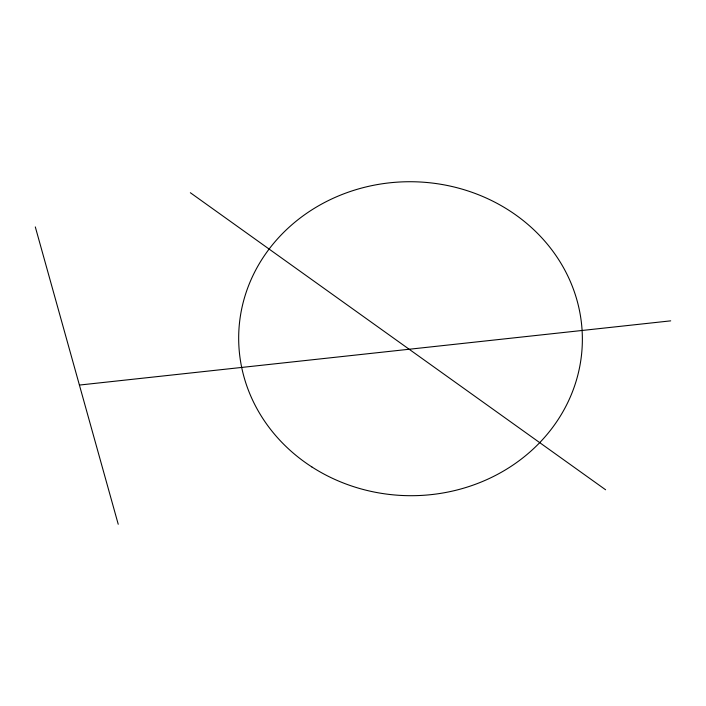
<?xml version="1.0" encoding="UTF-8"?>
<svg xmlns="http://www.w3.org/2000/svg" width="706" height="706" viewBox="0 0 706 706"><rect width="100%" height="100%" fill="white"/><g stroke="black" fill="none" stroke-linecap="round" stroke-linejoin="round"><path stroke-width="1.06" d="M79.407 385.061L670.7 320.851M190.346 192.729L605.607 489.77M35.3 226.908L118.229 524.258M311.814 466.904A171.849 156.979 1.1 0 0 581.7 353.071A171.849 156.979 1.1 0 0 338.059 196.136A171.849 156.979 1.1 0 0 311.814 466.904"/></g></svg>
